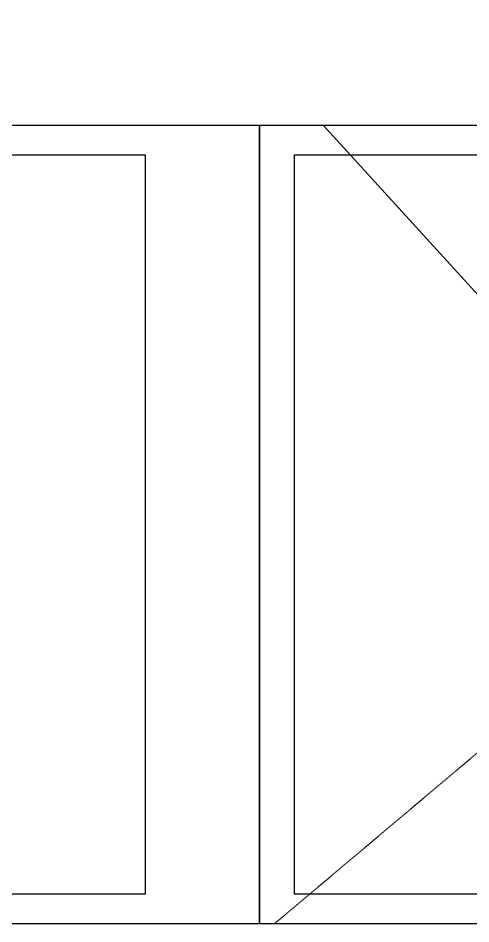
# Model space of a CAD drawing. Header units: millimetres. Extents: x 327808 to 2562540, y -728300 to 402793.
# Drawn here: x 1631726 to 1800244, y -728300 to -391465 of the extents above; entities that cross this region are included whole.
import ezdxf
from ezdxf.xclip import XClip

# ---------------------------------------------------------------- set-up
doc = ezdxf.new("R2010")
doc.units = ezdxf.units.MM
doc.header["$LTSCALE"] = 140
doc.header["$XCLIPFRAME"] = 0
doc.linetypes.add('XS-지하주차장$0$HID', pattern=[2.3, 1.5, -0.8])
for name, color, linetype, plot in [('XS-지하주차장$0$0106', 3, 'XS-지하주차장$0$HID', False), ('XS-지하주차장$0$220126', 20, 'Continuous', False), ('XS-지하주차장$0$DEFPOINT', 144, 'Continuous', False)]:
    doc.layers.add(name, color=color, linetype=linetype, plot=plot)

# ---------------------------------------------------------------- blocks, each defined once
blk = doc.blocks.new('XS-지하주차장')
at = {"layer": 'XS-지하주차장$0$0106'}
blk.add_line((330686, -80278), (548805, 103348), dxfattribs=at)
at = {"layer": 'XS-지하주차장$0$220126'}
blk.add_line((533709, 198916), (407926, 336835), dxfattribs=at)
at = {"layer": 'XS-지하주차장$0$DEFPOINT'}
for points in [[(0, 297000), (420500, 297000), (420500, 0), (0, 0)], [(420500, 297000), (841000, 297000), (841000, 0), (420500, 0)], [(13000, 286000), (378000, 286000), (378000, 11000), (13000, 11000)], [(433500, 286000), (798500, 286000), (798500, 11000), (433500, 11000)]]:
    blk.add_lwpolyline(points, close=True, dxfattribs=at)

msp = doc.modelspace()

# ---------------------------------------------------------------- block references
ref = msp.add_blockref('XS-지하주차장', (1301040, -728300))
XClip(ref).set_block_clipping_path([(0, -0.0000000001), (1261500, 297000)])

doc.saveas('drawing.dxf')
